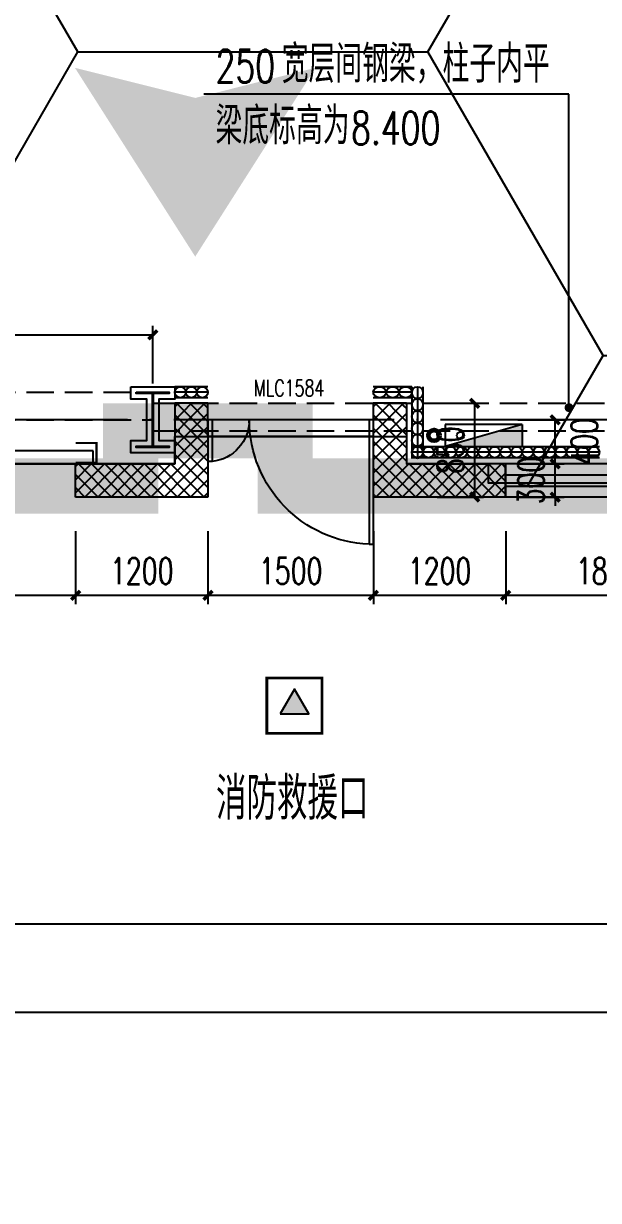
# Model space of a CAD drawing. Extents: x -821772 to -21949, y 506164 to 1049594.
# Drawn here: x -167176 to -161963, y 734747 to 745410 of the extents above; entities that cross this region are included whole.
import ezdxf
from ezdxf.xclip import XClip

# ---------------------------------------------------------------- set-up
doc = ezdxf.new("R2010")
doc.units = 0
doc.header["$LTSCALE"] = 1000
doc.header["$MEASUREMENT"] = 0
doc.header["$XCLIPFRAME"] = 2
for name, pattern in [('10平面20250807_t3$0$10平面$0$DASH', [0.35, 0.25, -0.1]), ('10平面20250807_t3$0$DASH', [0.35, 0.25, -0.1]), ('10平面20250807_t3$0$DOTE', [2.42, 2, -0.2, 0.02, -0.2]), ('DASH', [0.35, 0.25, -0.1])]:
    doc.linetypes.add(name, pattern=pattern)
doc.layers.get('Defpoints').update_dxf_attribs({"color": 210})
doc.layers.add('1-防火分区线', color=201, linetype='DASH', lineweight=50)
doc.layers.add('10平面20250807_t3$0$LG-ZF消防', color=1, linetype='Continuous', lineweight=60)
for name, color, linetype in [('10平面20250807_t3$0$10平面$0$WINDOW', 8, 'Continuous'), ('10平面20250807_t3$0$10平面$0$WINDOW_TEXT', 8, 'Continuous'), ('10平面20250807_t3$0$A-AXIS-D', 8, 'Continuous'), ('10平面20250807_t3$0$A-AXIS-DOTE', 8, '10平面20250807_t3$0$DOTE'), ('10平面20250807_t3$0$A-AXIS-DP', 8, 'Continuous'), ('10平面20250807_t3$0$A-AXIS-SYMB', 8, 'Continuous'), ('10平面20250807_t3$0$A-HATCH-2', 8, 'Continuous'), ('10平面20250807_t3$0$A-HRAIL', 8, 'Continuous'), ('10平面20250807_t3$0$A-LIN-V', 8, 'Continuous'), ('10平面20250807_t3$0$A-SFCE', 8, 'Continuous'), ('10平面20250807_t3$0$A-TEXT', 8, 'Continuous'), ('10平面20250807_t3$0$A-WINDOW', 8, 'Continuous'), ('10平面20250807_t3$0$AS-WALL', 8, 'Continuous'), ('10平面20250807_t3$0$AS-结构边线层', 8, 'Continuous'), ('10平面20250807_t3$0$DIM_SYMB', 8, 'Continuous'), ('10平面20250807_t3$0$PUB_HATCH', 8, 'Continuous'), ('10平面20250807_t3$0$PUB_TEXT', 8, 'Continuous'), ('10平面20250807_t3$0$RP-N2-01$0$$0$A-WIND-J', 8, 'Continuous'), ('10平面20250807_t3$0$RP-N2-01$0$A-WIND-J', 8, 'Continuous'), ('10平面20250807_t3$0$SB_ZF消火栓', 10, 'Continuous'), ('10平面20250807_t3$0$建-窗', 8, 'Continuous'), ('10平面20250807_t3$0$建-门窗编号', 8, 'Continuous'), ('PUB_HATCH', 8, 'Continuous'), ('指示', 1, 'Continuous')]:
    doc.layers.add(name, color=color, linetype=linetype)
doc.styles.add('10平面20250807_t3$0$10平面$0$_TCH_WINDOW', font='SIMPLEX', dxfattribs={"height": 3.5, "bigfont": 'GBCBIG'})
doc.styles.add('10平面20250807_t3$0$_TCH_DIM', font='SIMPLEX', dxfattribs={"bigfont": 'GBCBIG'})
doc.styles.add('10平面20250807_t3$0$_TCH_DIM_T3', font='SIMPLEX', dxfattribs={"width": 0.705882, "bigfont": 'GBCBIG'})
doc.styles.add('10平面20250807_t3$0$A-WIN-LABEL', font='SIMPLEX', dxfattribs={"bigfont": 'GBCBIG'})
doc.dimstyles.new('10平面20250807_t3$0$_TCH_ARCH&&100', dxfattribs={"dimtxt": 297.5, "dimasz": 100, "dimexe": 100, "dimexo": 100, "dimgap": 126.25, "dimtad": 1, "dimdec": 0, "dimzin": 0, "dimdsep": 46, "dimtxsty": '10平面20250807_t3$0$_TCH_DIM_T3', "dimblk": '10平面20250807_t3$0$_ArchTick', "dimcen": 0.09, "dimclrt": 7, "dimazin": 2, "dimtfac": 1, "dimtdec": 0, "dimtix": 1, "dimtmove": 2, "dimatfit": 3, "dimfxl": 0, "dimtolj": 1, "dimtzin": 0, "dimarcsym": 0})
doc.dimstyles.new('10平面20250807_t3$0$_TCH_ARCH&&80', dxfattribs={"dimtxt": 238, "dimasz": 80, "dimexe": 80, "dimexo": 80, "dimgap": 101, "dimtad": 1, "dimdec": 0, "dimzin": 0, "dimdsep": 46, "dimtxsty": '10平面20250807_t3$0$_TCH_DIM_T3', "dimblk": '10平面20250807_t3$0$_ArchTick', "dimcen": 0.09, "dimclrt": 7, "dimazin": 2, "dimtfac": 1, "dimtdec": 0, "dimtix": 1, "dimtmove": 2, "dimatfit": 3, "dimfxl": 0, "dimtolj": 1, "dimtzin": 0, "dimarcsym": 0})
pattern_1 = [(45, (60, 0), (-60.0001, 60.0001), []), (135, (60, 0), (-60.0001, -60.0001), [])]

# ---------------------------------------------------------------- blocks, each defined once
blk = doc.blocks.new('指示')
at = {"layer": '指示'}
blk.add_hatch(color=8, dxfattribs=at).paths.add_polyline_path([(-248568, -61667), (-245540, -56919), (-242513, -61667), (-245540, -60909)])
at = {"layer": '指示', "color": 240, "const_width": 200}
blk.add_lwpolyline([(-248568, -61667), (-245540, -56919), (-242513, -61667), (-245540, -60909)], close=True, dxfattribs=at)
blk = doc.blocks.new('10平面20250807_t3$0$_ArchTick')
at = {"color": 0, "linetype": 'ByBlock', "const_width": 0.4}
blk.add_lwpolyline([(-0.5, -0.5), (0.5, 0.5)], dxfattribs=at)
blk = doc.blocks.new('*D10018')
at = {"layer": '10平面20250807_t3$0$A-AXIS-D', "color": 0, "lineweight": -2}
for p, q in [((43282, -66440), (43282, -67667)), ((59782, -66440), (59782, -67667)), ((43282, -67567), (59782, -67567))]:
    blk.add_line(p, q, dxfattribs=at)
at = {"layer": 'Defpoints', "color": 0}
for p in [(43282, -66340), (59782, -66340), (59782, -67567)]:
    blk.add_point(p, dxfattribs=at)
at = {"layer": '10平面20250807_t3$0$A-AXIS-D', "color": 0, "lineweight": -2, "xscale": 100, "yscale": 100, "zscale": 100, "rotation": 180}
blk.add_blockref('10平面20250807_t3$0$_ArchTick', (43282, -67567), dxfattribs=at)
at = {"layer": '10平面20250807_t3$0$A-AXIS-D', "color": 0, "lineweight": -2, "xscale": 100, "yscale": 100, "zscale": 100}
blk.add_blockref('10平面20250807_t3$0$_ArchTick', (59782, -67567), dxfattribs=at)
at = {"layer": '10平面20250807_t3$0$A-AXIS-D', "color": 7, "insert": (51532, -67292), "char_height": 297.5, "attachment_point": 5, "style": '10平面20250807_t3$0$_TCH_DIM_T3'}
blk.add_mtext('\\A1;16500', dxfattribs=at)
blk = doc.blocks.new('*D10024')
at = {"layer": '10平面20250807_t3$0$A-AXIS-D', "color": 0, "lineweight": -2}
for p, q in [((-33818, -66540), (-33818, -68467)), ((92682, -66540), (92682, -68467)), ((-33818, -68367), (92682, -68367))]:
    blk.add_line(p, q, dxfattribs=at)
at = {"layer": 'Defpoints', "color": 0}
for p in [(-33818, -66440), (92682, -66440), (92682, -68367)]:
    blk.add_point(p, dxfattribs=at)
at = {"layer": '10平面20250807_t3$0$A-AXIS-D', "color": 0, "lineweight": -2, "xscale": 100, "yscale": 100, "zscale": 100, "rotation": 180}
blk.add_blockref('10平面20250807_t3$0$_ArchTick', (-33818, -68367), dxfattribs=at)
at = {"layer": '10平面20250807_t3$0$A-AXIS-D', "color": 0, "lineweight": -2, "xscale": 100, "yscale": 100, "zscale": 100}
blk.add_blockref('10平面20250807_t3$0$_ArchTick', (92682, -68367), dxfattribs=at)
at = {"layer": '10平面20250807_t3$0$A-AXIS-D', "color": 7, "insert": (29432, -68092), "char_height": 297.5, "attachment_point": 5, "style": '10平面20250807_t3$0$_TCH_DIM_T3'}
blk.add_mtext('\\A1;126500', dxfattribs=at)
blk = doc.blocks.new('*D10143')
at = {"layer": '10平面20250807_t3$0$A-AXIS-DP', "color": 0, "lineweight": -2}
for p, q in [((51532, -62670), (51532, -62150)), ((54732, -62670), (54732, -62150)), ((51532, -62230), (54732, -62230))]:
    blk.add_line(p, q, dxfattribs=at)
at = {"layer": 'Defpoints', "color": 0}
for p in [(54732, -62230), (51532, -62750), (54732, -62750)]:
    blk.add_point(p, dxfattribs=at)
at = {"layer": '10平面20250807_t3$0$A-AXIS-DP', "color": 0, "lineweight": -2, "xscale": 80, "yscale": 80, "zscale": 80, "rotation": 180}
blk.add_blockref('10平面20250807_t3$0$_ArchTick', (51532, -62230), dxfattribs=at)
at = {"layer": '10平面20250807_t3$0$A-AXIS-DP', "color": 0, "lineweight": -2, "xscale": 80, "yscale": 80, "zscale": 80}
blk.add_blockref('10平面20250807_t3$0$_ArchTick', (54732, -62230), dxfattribs=at)
at = {"layer": '10平面20250807_t3$0$A-AXIS-DP', "color": 7, "insert": (53132, -62010), "char_height": 238, "attachment_point": 5, "style": '10平面20250807_t3$0$_TCH_DIM_T3'}
blk.add_mtext('\\A1;3200', dxfattribs=at)
blk = doc.blocks.new('10平面20250807_t3$0$10平面$0$$DorLib2D$00000126')
at = {"color": 0, "linetype": 'Continuous'}
for p, q in [((-0.532, 0.5), (-0.532, 0.9)), ((0.532, 0.9), (0.532, 0.5))]:
    blk.add_line(p, q, dxfattribs=at)
at = {"color": 0, "linetype": '10平面20250807_t3$0$10平面$0$DASH'}
for p, q in [((-0.532, 0.9), (0.532, 0.9)), ((-0.532, 0.5), (0.532, 0.5))]:
    blk.add_line(p, q, dxfattribs=at)
blk = doc.blocks.new('10平面20250807_t3$0$DOOR2DLIB$SYSLIB$00000123')
at = {"color": 0}
for p, q in [((0.475, -0.0014), (0.475, 0.7521)), ((0.475, 0.7521), (0.5, 0.7521)), ((0.5, -0.0014), (0.5, 0.7521)), ((-0.5, 0), (-0.5, 0.252)), ((-0.475, 0.252), (-0.5, 0.252)), ((-0.475, 0), (-0.475, 0.252)), ((-0.475, 0), (-0.5, 0)), ((0.475, -0.0014), (0.5, -0.0014))]:
    blk.add_line(p, q, dxfattribs=at)
for centre, radius, start, end in [((0.5046, -0.0019), 0.7546, 92.24927, 179.72377), ((-0.5008, 0.0026), 0.2508, 359.78987, 84.09744)]:
    blk.add_arc(centre, radius, start, end, dxfattribs=at)
blk = doc.blocks.new('10平面20250807_t3$0$G$C325EBD4F')
at = {"layer": '10平面20250807_t3$0$PUB_HATCH'}
h = blk.add_hatch(dxfattribs=at)
h.set_pattern_fill('多孔材料', color=256, scale=30, style=0)
h.set_pattern_definition(pattern_1)
h.paths.add_polyline_path([(3700, -50), (3700, 250), (3400, 250)])
h = blk.add_hatch(dxfattribs=at)
h.set_pattern_fill('多孔材料', color=256, scale=30, style=0)
h.set_pattern_definition(pattern_1)
h.paths.add_polyline_path([(3700, -50), (3400, 250), (3400, -300), (3700, -600)])
h = blk.add_hatch(dxfattribs=at)
h.set_pattern_fill('多孔材料', color=256, scale=30, style=0)
h.set_pattern_definition(pattern_1)
h.paths.add_polyline_path([(5500, 250), (5200, 250), (5200, -50)])
h = blk.add_hatch(dxfattribs=at)
h.set_pattern_fill('多孔材料', color=256, scale=30, style=0)
h.set_pattern_definition(pattern_1)
h.paths.add_polyline_path([(5500, 250), (5200, -50), (5200, -600), (5500, -300)])
h = blk.add_hatch(dxfattribs=at)
h.set_pattern_fill('多孔材料', color=256, scale=30, style=0)
h.set_pattern_definition(pattern_1)
h.paths.add_polyline_path([(3700, -600), (3400, -300), (2500, -300), (2500, -600)])
h = blk.add_hatch(dxfattribs=at)
h.set_pattern_fill('多孔材料', color=256, scale=30, style=0)
h.set_pattern_definition(pattern_1)
h.paths.add_polyline_path([(6400, -300), (5500, -300), (5200, -600), (6400, -600)])
at = {"layer": '10平面20250807_t3$0$10平面$0$WINDOW'}
blk.add_line((5200, -50), (3700, -50), dxfattribs=at)
at = {"layer": '10平面20250807_t3$0$AS-WALL'}
for p, q in [((3700, 250), (3400, 250)), ((3400, 250), (3400, -300)), ((3700, -50), (3700, 250)), ((5500, 250), (5200, 250)), ((5200, 250), (5200, -50)), ((5500, 250), (5500, -300)), ((3700, -50), (3700, -600)), ((5200, -50), (5200, -600)), ((3400, -300), (2500, -300)), ((2500, -600), (2500, -300)), ((6400, -300), (5500, -300)), ((6400, -600), (6400, -300)), ((3700, -600), (2500, -600)), ((6400, -600), (5200, -600))]:
    blk.add_line(p, q, dxfattribs=at)
at = {"layer": '10平面20250807_t3$0$10平面$0$WINDOW'}
ref = blk.add_blockref('10平面20250807_t3$0$DOOR2DLIB$SYSLIB$00000123', (4450, 100), dxfattribs=dict(at, xscale=-1500, yscale=1500, zscale=300, rotation=180.0000000000445))
ref.add_attrib('A', 'MLC1584', (4117, 313), dxfattribs={"layer": '10平面20250807_t3$0$10平面$0$WINDOW_TEXT', "ltscale": 500, "height": 148.8, "style": '10平面20250807_t3$0$10平面$0$_TCH_WINDOW', "width": 0.705882})
ref = blk.add_blockref('10平面20250807_t3$0$10平面$0$$DorLib2D$00000126', (0, -450), dxfattribs=dict(at, xscale=5000, yscale=-300, zscale=300, rotation=180.0000000000008))
ref.add_attrib('A', 'JLM5050', (-301, -594), dxfattribs={"layer": '10平面20250807_t3$0$10平面$0$WINDOW_TEXT', "ltscale": 500, "height": 148.8, "style": '10平面20250807_t3$0$10平面$0$_TCH_WINDOW', "width": 0.705882})
blk = doc.blocks.new('10平面20250807_t3$0$43243')
at = {"layer": '10平面20250807_t3$0$AS-结构边线层'}
blk.add_lwpolyline([(-195964, 741250), (-189244, 741250), (-189244, 741420), (-182304, 741420), (-182304, 741670), (-180204, 741670), (-180204, 741420), (-179464, 741420), (-179464, 741250), (-172744, 741250), (-172744, 741420), (-165804, 741420), (-165804, 741670), (-163704, 741670), (-163704, 741420), (-162964, 741420), (-162964, 741250), (-156244, 741250)], dxfattribs=at)
blk = doc.blocks.new('10平面20250807_t3$0$342343243')
at = {"layer": '10平面20250807_t3$0$A-AXIS-DP', "color": 5}
blk.add_lwpolyline([(-155704, 832070), (-155404, 832070), (-155404, 832058), (-155550, 832058), (-155550, 831582), (-155404, 831582), (-155404, 831570), (-155704, 831570), (-155704, 831582), (-155558, 831582), (-155558, 832058), (-155704, 832058), (-155704, 832070)], close=True, dxfattribs=at)
at = {"layer": '10平面20250807_t3$0$A-HATCH-2'}
blk.add_lwpolyline([(-155754, 832120), (-155354, 832120), (-155354, 832008), (-155500, 832008), (-155500, 831632), (-155354, 831632), (-155354, 831520), (-155754, 831520), (-155754, 831632), (-155608, 831632), (-155608, 832008), (-155754, 832008)], close=True, dxfattribs=at)
blk = doc.blocks.new('10平面20250807_t3$0$w4234324')
at = {"layer": '10平面20250807_t3$0$A-AXIS-DP'}
blk.add_blockref('10平面20250807_t3$0$342343243', (-10450, -90000), dxfattribs=at)
blk = doc.blocks.new('10平面20250807_t3$0$3243243')
at = {"layer": '10平面20250807_t3$0$A-AXIS-SYMB'}
for p, q in [((-162230, 744770), (-165540, 744770)), ((-162230, 741930), (-162230, 744770))]:
    blk.add_line(p, q, dxfattribs=at)
at = {"layer": '10平面20250807_t3$0$A-AXIS-SYMB', "const_width": 40}
blk.add_lwpolyline([(-162230, 741910, 1), (-162230, 741950, 1)], format="xyb", close=True, dxfattribs=at)
at = {"layer": '10平面20250807_t3$0$A-SFCE', "color": 3, "linetype": '10平面20250807_t3$0$DASH'}
for p, q in [((-172400.2, 742070), (-166008.2, 742070)), ((-172400.2, 741820), (-166008.2, 741820))]:
    blk.add_line(p, q, dxfattribs=at)
at = {"layer": '10平面20250807_t3$0$A-SFCE', "color": 2, "linetype": '10平面20250807_t3$0$DASH'}
for p, q in [((-166008.2, 741970), (-161254.2, 741970)), ((-166008.2, 741720), (-161254.2, 741720))]:
    blk.add_line(p, q, dxfattribs=at)
at = {"layer": '10平面20250807_t3$0$PUB_TEXT', "style": '10平面20250807_t3$0$_TCH_DIM', "width": 0.705882}
for s, p in [('250', (-165435, 744875)), ('8.400', (-164206.3, 744315))]:
    blk.add_text(s, height=297.5, dxfattribs=at).set_placement(p)
at = {"layer": '10平面20250807_t3$0$PUB_TEXT', "style": '10平面20250807_t3$0$_TCH_DIM'}
for s, p in [('宽层间钢梁，柱子内平', (-164835, 744875)), ('梁底标高为', (-165435, 744315))]:
    blk.add_text(s, height=337.59, dxfattribs=at).set_placement(p)
blk = doc.blocks.new('10平面20250807_t3$0$RP-N2-01$0$$0$xfjy')
at = {"layer": '10平面20250807_t3$0$RP-N2-01$0$$0$A-WIND-J'}
h = blk.add_hatch(color=256, dxfattribs=at)
h.dxf.hatch_style = 1
h.paths.add_polyline_path([(1141876, -26214), (1142135, -26214), (1142005, -25989)])
at = {"layer": '10平面20250807_t3$0$RP-N2-01$0$$0$A-WIND-J', "const_width": 25}
blk.add_lwpolyline([(1141755, -25889), (1141755, -26389), (1142255, -26389), (1142255, -25889)], close=True, dxfattribs=at)
at = {"layer": '10平面20250807_t3$0$RP-N2-01$0$$0$A-WIND-J'}
for points in [[(1141755, -26389), (1142255, -26389), (1142255, -25889), (1141755, -25889)], [(1141876, -26214), (1142135, -26214), (1142005, -25989)]]:
    blk.add_lwpolyline(points, close=True, dxfattribs=at)
blk = doc.blocks.new('10平面20250807_t3$0$RP-N2-01$0$xfjy')
at = {"layer": '10平面20250807_t3$0$RP-N2-01$0$$0$A-WIND-J'}
blk.add_blockref('10平面20250807_t3$0$RP-N2-01$0$$0$xfjy', (0, 0), dxfattribs=at)
blk = doc.blocks.new('10平面20250807_t3$0$1232')
at = {"layer": '10平面20250807_t3$0$RP-N2-01$0$A-WIND-J'}
blk.add_blockref('10平面20250807_t3$0$RP-N2-01$0$xfjy', (-1306725, 765369, 0), dxfattribs=at)
at = {"layer": '10平面20250807_t3$0$A-TEXT', "style": '10平面20250807_t3$0$_TCH_DIM'}
blk.add_text('消防救援口', height=384.1, dxfattribs=at).set_placement((-165431, 738197, 0))
blk = doc.blocks.new('10平面20250807_t3$0$3333')
at = {"layer": '10平面20250807_t3$0$A-SFCE', "const_width": 20}
blk.add_lwpolyline([(-227064, 766320), (-227064, 766510), (-227244, 766510), (-227244, 766320)], dxfattribs=at)
blk = doc.blocks.new('10平面20250807_t3$0$99平面图例外参$0$$LinePat$圆环')
for points in [[(0, 150), (300, 150)], [(0, 0), (300, 0)], [(0, -150), (300, -150)]]:
    blk.add_lwpolyline(points)
at = {"color": 0}
blk.add_circle((150, 0), 150, dxfattribs=at)
blk = doc.blocks.new('10平面20250807_t3$0$34242343243')
at = {"layer": '10平面20250807_t3$0$A-HRAIL'}
for p, xscale, yscale, zscale, rotation in [((-165704, 742070), 0.333333312028715, 0.3333333333333333, 0.3333333333333333, 180), ((-165604, 742070), 0.333333312028715, 0.3333333333333333, 0.3333333333333333, 180), ((-165504, 742070), 0.333333312028715, 0.3333333333333333, 0.3333333333333333, 180), ((-163888, 742070), 0.3888888888074629, 0.3333333333333333, 0.3333333333333333, 180), ((-163771, 742070), 0.3888888888074629, 0.3333333333333333, 0.3333333333333333, 180), ((-163654, 742070), 0.3888888888074629, 0.3333333333333333, 0.3333333333333333, 180), ((-163604, 742120), 0.3611111227129974, 0.3333333333333333, 0.3333333333333333, 270), ((-163604, 742012), 0.3611111227129974, 0.3333333333333333, 0.3333333333333333, 270), ((-163604, 741903), 0.3611111227129974, 0.3333333333333333, 0.3333333333333333, 270), ((-163604, 741795), 0.3611111227129974, 0.3333333333333333, 0.3333333333333333, 270), ((-163604, 741687), 0.3611111227129974, 0.3333333333333333, 0.3333333333333333, 270), ((-163604, 741578), 0.3611111227129974, 0.3333333333333333, 0.3333333333333333, 270), ((-163554, 741526), 0.3333333334243568, 0.3333333334243568, 0.3333333334243568, 180), ((-163454, 741526), 0.3333333334243568, 0.3333333334243568, 0.3333333334243568, 180), ((-163354, 741526), 0.3333333334243568, 0.3333333334243568, 0.3333333334243568, 180), ((-163254, 741526), 0.3333333334243568, 0.3333333334243568, 0.3333333334243568, 180), ((-163154, 741526), 0.3333333334243568, 0.3333333334243568, 0.3333333334243568, 180), ((-163054, 741526), 0.3333333334243568, 0.3333333334243568, 0.3333333334243568, 180), ((-162954, 741526), 0.3333333334243568, 0.3333333334243568, 0.3333333334243568, 180), ((-162854, 741526), 0.3333333334243568, 0.3333333334243568, 0.3333333334243568, 180), ((-162754, 741526), 0.3333333334243568, 0.3333333334243568, 0.3333333334243568, 180), ((-162654, 741526), 0.3333333334243568, 0.3333333334243568, 0.3333333334243568, 180), ((-162554, 741526), 0.3333333334243568, 0.3333333334243568, 0.3333333334243568, 180), ((-162454, 741526), 0.3333333334243568, 0.3333333334243568, 0.3333333334243568, 180), ((-162354, 741526), 0.3333333334243568, 0.3333333334243568, 0.3333333334243568, 180), ((-162254, 741526), 0.3333333334243568, 0.3333333334243568, 0.3333333334243568, 180), ((-162154, 741526), 0.3333333334243568, 0.3333333334243568, 0.3333333334243568, 180), ((-162054, 741526), 0.3333333334243568, 0.3333333334243568, 0.3333333334243568, 180), ((-161954, 741526), 0.3333333334243568, 0.3333333334243568, 0.3333333334243568, 180)]:
    blk.add_blockref('10平面20250807_t3$0$99平面图例外参$0$$LinePat$圆环', p, dxfattribs=dict(at, xscale=xscale, yscale=yscale, zscale=zscale, rotation=rotation))
at = {"layer": '10平面20250807_t3$0$A-SFCE', "rotation": 270}
blk.add_blockref('10平面20250807_t3$0$3333', (-933024, 514366), dxfattribs=at)
blk = doc.blocks.new('10平面20250807_t3$0$A$C5D961328')
at = {"layer": '10平面20250807_t3$0$SB_ZF消火栓'}
blk.add_hatch(color=256, dxfattribs=at).paths.add_polyline_path([(0, 40), (700, 40), (700, 240)])
at = {"layer": '10平面20250807_t3$0$A-LIN-V', "ltscale": 500}
blk.add_circle((350, 40), 10001, dxfattribs=at)
at = {"layer": '10平面20250807_t3$0$SB_ZF消火栓'}
for p, q in [((700, 240), (0, 240)), ((0, 240), (0, 40)), ((700, 240), (0, 40)), ((700, 240), (700, 40)), ((0, 40), (700, 40))]:
    blk.add_line(p, q, dxfattribs=at)
at = {"layer": '10平面20250807_t3$0$SB_ZF消火栓', "color": 1}
blk.add_circle((140, 140), 32.5, dxfattribs=at)
blk = doc.blocks.new('10平面20250807_t3$0$43242343')
at = {"layer": '10平面20250807_t3$0$LG-ZF消防', "linetype": 'Continuous'}
blk.add_circle((-163454, 741678), 50, dxfattribs=at)
blk = doc.blocks.new('10平面20250807_t3$0$234243242332')
at = {"layer": '10平面20250807_t3$0$LG-ZF消防', "linetype": 'Continuous'}
blk.add_blockref('10平面20250807_t3$0$43242343', (0, 0), dxfattribs=at)
at = {"layer": '10平面20250807_t3$0$SB_ZF消火栓'}
blk.add_blockref('10平面20250807_t3$0$A$C5D961328', (-163354, 741538), dxfattribs=at)
blk = doc.blocks.new('*D11856')
at = {"layer": '10平面20250807_t3$0$A-AXIS-DP', "color": 0, "lineweight": -2}
for p, q in [((-162355, 741420), (-162355, 741500)), ((-162694, 741420), (-162275, 741420)), ((-162355, 741120), (-162355, 741420)), ((-162694, 741120), (-162275, 741120)), ((-162355, 741120), (-162355, 741040))]:
    blk.add_line(p, q, dxfattribs=at)
at = {"layer": 'Defpoints', "color": 0}
for p in [(-162774, 741420), (-162355, 741420), (-162774, 741120)]:
    blk.add_point(p, dxfattribs=at)
at = {"layer": '10平面20250807_t3$0$A-AXIS-DP', "color": 0, "lineweight": -2, "xscale": 80, "yscale": 80, "zscale": 80}
for p, rotation in [((-162355, 741420), 270), ((-162355, 741120), 90)]:
    blk.add_blockref('10平面20250807_t3$0$_ArchTick', p, dxfattribs=dict(at, rotation=rotation))
at = {"layer": '10平面20250807_t3$0$A-AXIS-DP', "color": 7, "insert": (-162575, 741270), "char_height": 238, "attachment_point": 5, "rotation": 90, "style": '10平面20250807_t3$0$_TCH_DIM_T3'}
blk.add_mtext('\\A1;300', dxfattribs=at)
blk = doc.blocks.new('*D11857')
at = {"layer": '10平面20250807_t3$0$A-AXIS-DP', "color": 0, "lineweight": -2}
for p, q in [((-162694, 741820), (-162275, 741820)), ((-162355, 741420), (-162355, 741820)), ((-162694, 741420), (-162275, 741420))]:
    blk.add_line(p, q, dxfattribs=at)
at = {"layer": 'Defpoints', "color": 0}
for p in [(-162774, 741820), (-162355, 741820), (-162774, 741420)]:
    blk.add_point(p, dxfattribs=at)
at = {"layer": '10平面20250807_t3$0$A-AXIS-DP', "color": 0, "lineweight": -2, "xscale": 80, "yscale": 80, "zscale": 80}
for p, rotation in [((-162355, 741820), 90), ((-162355, 741420), 270)]:
    blk.add_blockref('10平面20250807_t3$0$_ArchTick', p, dxfattribs=dict(at, rotation=rotation))
at = {"layer": '10平面20250807_t3$0$A-AXIS-DP', "color": 7, "insert": (-162090, 741620), "char_height": 238, "attachment_point": 5, "rotation": 90, "style": '10平面20250807_t3$0$_TCH_DIM_T3'}
blk.add_mtext('\\A1;400', dxfattribs=at)
blk = doc.blocks.new('*D11887')
at = {"layer": '10平面20250807_t3$0$A-AXIS-DP', "color": 0, "lineweight": -2}
for p, q in [((-163424, 741970), (-163005, 741970)), ((-163085, 741120), (-163085, 741970)), ((-163424, 741120), (-163005, 741120))]:
    blk.add_line(p, q, dxfattribs=at)
at = {"layer": 'Defpoints', "color": 0}
for p in [(-163504, 741970), (-163085, 741970), (-163504, 741120)]:
    blk.add_point(p, dxfattribs=at)
at = {"layer": '10平面20250807_t3$0$A-AXIS-DP', "color": 0, "lineweight": -2, "xscale": 80, "yscale": 80, "zscale": 80}
for p, rotation in [((-163085, 741970), 90), ((-163085, 741120), 270)]:
    blk.add_blockref('10平面20250807_t3$0$_ArchTick', p, dxfattribs=dict(at, rotation=rotation))
at = {"layer": '10平面20250807_t3$0$A-AXIS-DP', "color": 7, "insert": (-163305, 741545), "char_height": 238, "attachment_point": 5, "rotation": 90, "style": '10平面20250807_t3$0$_TCH_DIM_T3'}
blk.add_mtext('\\A1;850', dxfattribs=at)
blk = doc.blocks.new('*D12282')
at = {"layer": '10平面20250807_t3$0$A-AXIS-DP', "color": 0, "lineweight": -2}
for p, q in [((-169204, 740810), (-169204, 740150)), ((-166704, 740810), (-166704, 740150)), ((-169204, 740230), (-166704, 740230))]:
    blk.add_line(p, q, dxfattribs=at)
at = {"layer": 'Defpoints', "color": 0}
for p in [(-169204, 740890), (-166704, 740890), (-166704, 740230)]:
    blk.add_point(p, dxfattribs=at)
at = {"layer": '10平面20250807_t3$0$A-AXIS-DP', "color": 0, "lineweight": -2, "xscale": 80, "yscale": 80, "zscale": 80, "rotation": 180}
blk.add_blockref('10平面20250807_t3$0$_ArchTick', (-169204, 740230), dxfattribs=at)
at = {"layer": '10平面20250807_t3$0$A-AXIS-DP', "color": 0, "lineweight": -2, "xscale": 80, "yscale": 80, "zscale": 80}
blk.add_blockref('10平面20250807_t3$0$_ArchTick', (-166704, 740230), dxfattribs=at)
at = {"layer": '10平面20250807_t3$0$A-AXIS-DP', "color": 7, "insert": (-167954, 740450), "char_height": 238, "attachment_point": 5, "style": '10平面20250807_t3$0$_TCH_DIM_T3'}
blk.add_mtext('\\A1;2500', dxfattribs=at)
blk = doc.blocks.new('*D12283')
at = {"layer": '10平面20250807_t3$0$A-AXIS-DP', "color": 0, "lineweight": -2}
for p, q in [((-166704, 740810), (-166704, 740150)), ((-165504, 740810), (-165504, 740150)), ((-166704, 740230), (-165504, 740230))]:
    blk.add_line(p, q, dxfattribs=at)
at = {"layer": 'Defpoints', "color": 0}
for p in [(-166704, 740890), (-165504, 740890), (-165504, 740230)]:
    blk.add_point(p, dxfattribs=at)
at = {"layer": '10平面20250807_t3$0$A-AXIS-DP', "color": 0, "lineweight": -2, "xscale": 80, "yscale": 80, "zscale": 80, "rotation": 180}
blk.add_blockref('10平面20250807_t3$0$_ArchTick', (-166704, 740230), dxfattribs=at)
at = {"layer": '10平面20250807_t3$0$A-AXIS-DP', "color": 0, "lineweight": -2, "xscale": 80, "yscale": 80, "zscale": 80}
blk.add_blockref('10平面20250807_t3$0$_ArchTick', (-165504, 740230), dxfattribs=at)
at = {"layer": '10平面20250807_t3$0$A-AXIS-DP', "color": 7, "insert": (-166104, 740450), "char_height": 238, "attachment_point": 5, "style": '10平面20250807_t3$0$_TCH_DIM_T3'}
blk.add_mtext('\\A1;1200', dxfattribs=at)
blk = doc.blocks.new('*D12284')
at = {"layer": '10平面20250807_t3$0$A-AXIS-DP', "color": 0, "lineweight": -2}
for p, q in [((-165504, 740810), (-165504, 740150)), ((-164004, 740810), (-164004, 740150)), ((-165504, 740230), (-164004, 740230))]:
    blk.add_line(p, q, dxfattribs=at)
at = {"layer": 'Defpoints', "color": 0}
for p in [(-165504, 740890), (-164004, 740890), (-164004, 740230)]:
    blk.add_point(p, dxfattribs=at)
at = {"layer": '10平面20250807_t3$0$A-AXIS-DP', "color": 0, "lineweight": -2, "xscale": 80, "yscale": 80, "zscale": 80, "rotation": 180}
blk.add_blockref('10平面20250807_t3$0$_ArchTick', (-165504, 740230), dxfattribs=at)
at = {"layer": '10平面20250807_t3$0$A-AXIS-DP', "color": 0, "lineweight": -2, "xscale": 80, "yscale": 80, "zscale": 80}
blk.add_blockref('10平面20250807_t3$0$_ArchTick', (-164004, 740230), dxfattribs=at)
at = {"layer": '10平面20250807_t3$0$A-AXIS-DP', "color": 7, "insert": (-164754, 740450), "char_height": 238, "attachment_point": 5, "style": '10平面20250807_t3$0$_TCH_DIM_T3'}
blk.add_mtext('\\A1;1500', dxfattribs=at)
blk = doc.blocks.new('*D12285')
at = {"layer": '10平面20250807_t3$0$A-AXIS-DP', "color": 0, "lineweight": -2}
for p, q in [((-164004, 740810), (-164004, 740150)), ((-162804, 740810), (-162804, 740150)), ((-164004, 740230), (-162804, 740230))]:
    blk.add_line(p, q, dxfattribs=at)
at = {"layer": 'Defpoints', "color": 0}
for p in [(-164004, 740890), (-162804, 740890), (-162804, 740230)]:
    blk.add_point(p, dxfattribs=at)
at = {"layer": '10平面20250807_t3$0$A-AXIS-DP', "color": 0, "lineweight": -2, "xscale": 80, "yscale": 80, "zscale": 80, "rotation": 180}
blk.add_blockref('10平面20250807_t3$0$_ArchTick', (-164004, 740230), dxfattribs=at)
at = {"layer": '10平面20250807_t3$0$A-AXIS-DP', "color": 0, "lineweight": -2, "xscale": 80, "yscale": 80, "zscale": 80}
blk.add_blockref('10平面20250807_t3$0$_ArchTick', (-162804, 740230), dxfattribs=at)
at = {"layer": '10平面20250807_t3$0$A-AXIS-DP', "color": 7, "insert": (-163404, 740450), "char_height": 238, "attachment_point": 5, "style": '10平面20250807_t3$0$_TCH_DIM_T3'}
blk.add_mtext('\\A1;1200', dxfattribs=at)
blk = doc.blocks.new('*D12286')
at = {"layer": '10平面20250807_t3$0$A-AXIS-DP', "color": 0, "lineweight": -2}
for p, q in [((-162804, 740810), (-162804, 740150)), ((-160954, 740810), (-160954, 740150)), ((-162804, 740230), (-160954, 740230))]:
    blk.add_line(p, q, dxfattribs=at)
at = {"layer": 'Defpoints', "color": 0}
for p in [(-162804, 740890), (-160954, 740890), (-160954, 740230)]:
    blk.add_point(p, dxfattribs=at)
at = {"layer": '10平面20250807_t3$0$A-AXIS-DP', "color": 0, "lineweight": -2, "xscale": 80, "yscale": 80, "zscale": 80, "rotation": 180}
blk.add_blockref('10平面20250807_t3$0$_ArchTick', (-162804, 740230), dxfattribs=at)
at = {"layer": '10平面20250807_t3$0$A-AXIS-DP', "color": 0, "lineweight": -2, "xscale": 80, "yscale": 80, "zscale": 80}
blk.add_blockref('10平面20250807_t3$0$_ArchTick', (-160954, 740230), dxfattribs=at)
at = {"layer": '10平面20250807_t3$0$A-AXIS-DP', "color": 7, "insert": (-161879, 740450), "char_height": 238, "attachment_point": 5, "style": '10平面20250807_t3$0$_TCH_DIM_T3'}
blk.add_mtext('\\A1;1850', dxfattribs=at)
blk = doc.blocks.new('10平面20250807_t3$0$WINDOW2DLIB$DYNSTYLE$00000005')
at = {"color": 0}
for points in [[(-0.5, 0.5), (-0.5, -0.5)], [(-0.5, 0.5), (0.5, 0.5)], [(0.5, -0.5), (0.5, 0.5)], [(0.5, 0.1667), (-0.5, 0.1667)], [(0.5, -0.1667), (-0.5, -0.1667)], [(-0.5, -0.5), (0.5, -0.5)]]:
    blk.add_lwpolyline(points, dxfattribs=at)
blk = doc.blocks.new('10平面20250807_t3$0$dote')
at = {"layer": '10平面20250807_t3$0$A-AXIS-DOTE'}
blk.add_line((76282.2, -63000), (-41310, -63000), dxfattribs=at)
at = {"layer": '10平面20250807_t3$0$A-AXIS-D'}
for base, p1, p2, picture, middle in [((59782.2, -67566.7), (43282.2, -66340), (59782.2, -66340), '*D10018', (51532.2, -67291.7)), ((92682.2, -68366.7), (-33817.8, -66440), (92682.2, -66440), '*D10024', (29432.2, -68091.7))]:
    dim = blk.add_linear_dim(base=base, p1=p1, p2=p2, angle=0, dimstyle='10平面20250807_t3$0$_TCH_ARCH&&100', override={"dimgap": 0}, dxfattribs=at)
    dim.commit()
    dim.dimension.update_dxf_attribs({"geometry": picture, "text_midpoint": middle, "dimtype": 129})
at = {"layer": '10平面20250807_t3$0$A-AXIS-DP'}
dim = blk.add_aligned_dim(p1=(51532.2, -62750), p2=(54732.2, -62750), distance=520, dimstyle='10平面20250807_t3$0$_TCH_ARCH&&80', dxfattribs=at)
dim.commit()
dim.dimension.update_dxf_attribs({"geometry": '*D10143', "text_midpoint": (53132.2, -62010)})
blk = doc.blocks.new('10平面20250807_t3')
at = {"layer": '10平面20250807_t3$0$AS-WALL'}
blk.add_line((-162804.2, 741420), (-162804.2, 741120), dxfattribs=at)
for name, p in [('10平面20250807_t3$0$1232', (0, 0)), ('10平面20250807_t3$0$G$C325EBD4F', (-169204.2, 741720))]:
    blk.add_blockref(name, p)
at = {"layer": '10平面20250807_t3$0$A-AXIS-DP'}
blk.add_blockref('10平面20250807_t3$0$3243243', (0, 0), dxfattribs=at)
at = {"layer": '10平面20250807_t3$0$A-WINDOW'}
for name in ['10平面20250807_t3$0$43243', '10平面20250807_t3$0$w4234324']:
    blk.add_blockref(name, (0, 0), dxfattribs=at)
at = {"layer": '10平面20250807_t3$0$AS-WALL'}
blk.add_blockref('10平面20250807_t3$0$dote', (-220736.4, 804820), dxfattribs=at)
at = {"layer": '10平面20250807_t3$0$DIM_SYMB'}
blk.add_blockref('10平面20250807_t3$0$34242343243', (0, 0), dxfattribs=at)
at = {"layer": '10平面20250807_t3$0$SB_ZF消火栓', "linetype": 'Continuous'}
blk.add_blockref('10平面20250807_t3$0$234243242332', (0, 0), dxfattribs=at)
at = {"layer": '10平面20250807_t3$0$建-窗'}
ref = blk.add_blockref('10平面20250807_t3$0$WINDOW2DLIB$DYNSTYLE$00000005', (-159604.2, 741270), dxfattribs=dict(at, xscale=6400, yscale=-300, zscale=300, rotation=179.9999999999903))
ref.add_attrib('A', 'C6424a', (-159886.7, 740770.6), dxfattribs={"layer": '10平面20250807_t3$0$建-门窗编号', "ltscale": 500, "height": 148.75, "rotation": 360, "style": '10平面20250807_t3$0$A-WIN-LABEL', "width": 0.705882})
at = {"layer": '10平面20250807_t3$0$A-AXIS-DP'}
for p1, p2, distance, picture, middle in [((-163504.2, 741120), (-163504.2, 741970), -419.3, '*D11887', (-163304.8, 741545)), ((-162774.2, 741120), (-162774.2, 741420), -419.3, '*D11856', (-162574.8, 741270)), ((-169204.2, 740890), (-166704.2, 740890), -660, '*D12282', (-167954.2, 740450)), ((-166704.2, 740890), (-165504.2, 740890), -660, '*D12283', (-166104.2, 740450)), ((-165504.2, 740890), (-164004.2, 740890), -660, '*D12284', (-164754.2, 740450)), ((-164004.2, 740890), (-162804.2, 740890), -660, '*D12285', (-163404.2, 740450)), ((-162804.2, 740890), (-160954.2, 740890), -660, '*D12286', (-161879.2, 740450))]:
    dim = blk.add_aligned_dim(p1=p1, p2=p2, distance=distance, dimstyle='10平面20250807_t3$0$_TCH_ARCH&&80', dxfattribs=at)
    dim.commit()
    dim.dimension.update_dxf_attribs({"geometry": picture, "text_midpoint": middle})
dim = blk.add_linear_dim(base=(-162354.8, 741820), p1=(-162774.2, 741420), p2=(-162774.2, 741820), angle=90, dimstyle='10平面20250807_t3$0$_TCH_ARCH&&80', dxfattribs=at)
dim.commit()
dim.dimension.update_dxf_attribs({"geometry": '*D11857', "text_midpoint": (-162090, 741620), "dimtype": 129})

msp = doc.modelspace()

# ---------------------------------------------------------------- block references
at = {"ltscale": 100}
ref = msp.add_blockref('10平面20250807_t3', (0, 0), dxfattribs=at)
XClip(ref).set_block_clipping_path([(-386212.6353242097, 506163.79756496), (-21948.7593967821, 884998.2285294847)])

# ---------------------------------------------------------------- next in the draw order: hatches: boundary and pattern name
at = {"layer": 'PUB_HATCH', "ltscale": 5000}
h = msp.add_hatch(dxfattribs=at)
h.set_pattern_fill('HONEY', color=8, scale=2000)
h.set_pattern_definition([(0, (0, 0), (4762.5, 2749.63), [3175, -6350]), (120, (0, 0), (-4762.499, 2749.631), [3175, -6350]), (60, (0, 0), (0.0006, 5499.261), [-6350, 3175])])
h.paths.add_polyline_path([(-148304.2, 741220), (-148304.2, 741720), (-149704.2, 741720), (-149704.2, 741220), (-164804.2, 741220), (-164804.2, 741720), (-166204.2, 741720), (-166204.2, 741220), (-181304.2, 741220), (-181304.2, 741720), (-182704.2, 741720), (-182704.2, 741220), (-197804.2, 741220), (-197804.2, 741720), (-199204.2, 741720), (-199204.2, 741220), (-214304.2, 741220), (-214304.2, 741720), (-215704.2, 741720), (-215704.2, 741220), (-254554.2, 741220), (-254554.2, 760283.3), (-231116.1, 832520), (-215704.2, 832520), (-215704.2, 832020), (-214304.2, 832020), (-214304.2, 832520), (-182704.2, 832520), (-182704.2, 832020), (-181304.2, 832020), (-181304.2, 832520), (-157104.2, 832520), (-157104.2, 832020), (-155704.2, 832020), (-155704.2, 832520), (-143954.2, 832520), (-143954.2, 741220)])

# ---------------------------------------------------------------- next in the draw order: linework, layer by layer
at = {"layer": '1-防火分区线', "color": 1, "linetype": 'DASH', "ltscale": 5, "const_width": 500}
msp.add_lwpolyline([(-143954.2, 832520), (-143954.2, 741220), (-148304.2, 741220), (-148304.2, 741720), (-149704.2, 741720), (-149704.2, 741220), (-164804.2, 741220), (-164804.2, 741720), (-166204.2, 741720), (-166204.2, 741220), (-181304.2, 741220), (-181304.2, 741720), (-182704.2, 741720), (-182704.2, 741220), (-197804.2, 741220), (-197804.2, 741720), (-199204.2, 741720), (-199204.2, 741220), (-214304.2, 741220)], dxfattribs=at)

# ---------------------------------------------------------------- next in the draw order: block references
at = {"layer": '指示', "xscale": -0.3359999999217689, "yscale": 0.3359999999217689, "zscale": 0.3359999999217689, "rotation": 179.999955524289}
msp.add_blockref('指示', (-83117.7, 724236.2), dxfattribs=at)

doc.saveas('drawing.dxf')
